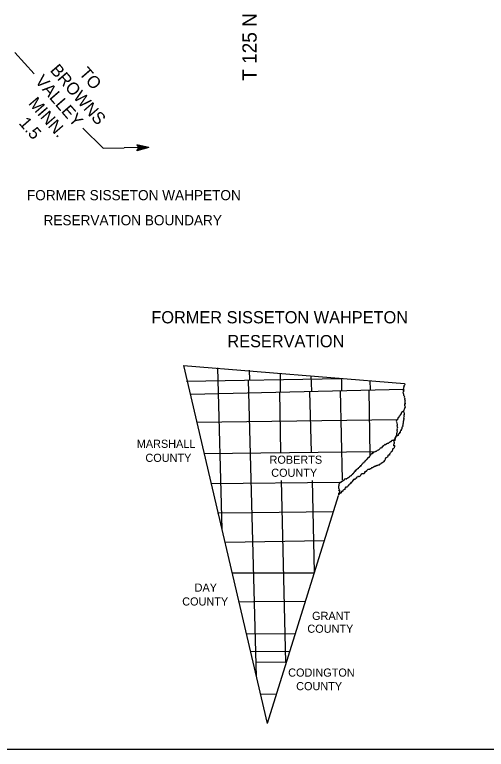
# Model space of a CAD drawing. Extents: x 1989549 to 2353218, y 16533709 to 16909437.
# Drawn here: x 2190084 to 2213262, y 16540397 to 16576542 of the extents above; entities that cross this region are included whole.
import ezdxf

# ---------------------------------------------------------------- set-up
doc = ezdxf.new("R2010")
doc.units = 0
for name, color, linetype in [('L23', 7, 'Continuous'), ('L31', 7, 'Continuous'), ('L37', 7, 'Continuous'), ('L51', 7, 'Continuous')]:
    doc.layers.add(name, color=color, linetype=linetype)

msp = doc.modelspace()

# ---------------------------------------------------------------- linework, layer by layer
at = {"layer": 'L23'}
msp.add_line((2076612, 16540397), (2350579, 16540397), dxfattribs=at)
at = {"layer": 'L31'}
for p, q in [((2198375, 16559280), (2209241, 16558389)), ((2198375, 16559280), (2202492, 16541672)), ((2200058, 16559172), (2200258, 16551230)), ((2201600, 16559047), (2201616, 16558580)), ((2198533, 16558514), (2206141, 16558647)), ((2203125, 16558889), (2203133, 16557955)), ((2204633, 16558764), (2204666, 16558030)), ((2206150, 16558647), (2206141, 16558064)), ((2201566, 16558564), (2201950, 16543964)), ((2207541, 16558530), (2207558, 16558097)), ((2198716, 16557872), (2209200, 16558122)), ((2203091, 16557980), (2203141, 16555014)), ((2204575, 16558005), (2204658, 16555014)), ((2206083, 16558047), (2206183, 16553656)), ((2207483, 16558064), (2207541, 16554889)), ((2199041, 16556497), (2208858, 16556622)), ((2199383, 16554955), (2207800, 16555056)), ((2199717, 16553480), (2206066, 16553547)), ((2203183, 16553622), (2203400, 16544689)), ((2204708, 16553630), (2204808, 16549106)), ((2205983, 16552864), (2202492, 16541664)), ((2201742, 16552055), (2205750, 16552097)), ((2200058, 16552039), (2201742, 16552055)), ((2200425, 16550589), (2205317, 16550664)), ((2200750, 16549080), (2204808, 16549081)), ((2201100, 16547655), (2201817, 16547664)), ((2201875, 16547664), (2204383, 16547689)), ((2201467, 16546080), (2203883, 16546089)), ((2201667, 16545206), (2203608, 16545222)), ((2201925, 16544689), (2203442, 16544697)), ((2202142, 16543131), (2202950, 16543106))]:
    msp.add_line(p, q, dxfattribs=at)
for points in [[(2209241, 16558389), (2209233, 16558297), (2209216, 16558281), (2209225, 16558256), (2209200, 16558247), (2209216, 16558231), (2209200, 16558222), (2209208, 16558189), (2209183, 16558139), (2209200, 16558114), (2209191, 16558056), (2209183, 16558064), (2209200, 16558047), (2209183, 16558047), (2209200, 16558022), (2209175, 16558014), (2209191, 16558006), (2209191, 16557981), (2209175, 16557972), (2209175, 16557922), (2209191, 16557881), (2209191, 16557847), (2209191, 16557814), (2209216, 16557806), (2209241, 16557681), (2209266, 16557639), (2209250, 16557614), (2209266, 16557564), (2209266, 16557447), (2209283, 16557406), (2209258, 16557389), (2209283, 16557389), (2209266, 16557389), (2209266, 16557289), (2209283, 16557272), (2209258, 16557256), (2209275, 16557222), (2209250, 16557222), (2209266, 16557197), (2209250, 16557197), (2209233, 16557114), (2209191, 16557056), (2209200, 16557031), (2209166, 16557022), (2209166, 16556997), (2209150, 16556997), (2209075, 16556922), (2209075, 16556906), (2209050, 16556889), (2209066, 16556889), (2209058, 16556864), (2209033, 16556847), (2209016, 16556831), (2209008, 16556797), (2208983, 16556772), (2208958, 16556772), (2208975, 16556747), (2208916, 16556714), (2208933, 16556689), (2208908, 16556681), (2208908, 16556647), (2208875, 16556606), (2208875, 16556589), (2208841, 16556597), (2208866, 16556581), (2208850, 16556572), (2208850, 16556506), (2208875, 16556381), (2208891, 16556339), (2208866, 16556306), (2208883, 16556297), (2208866, 16556314), (2208883, 16556281), (2208875, 16556139), (2208883, 16556114), (2208866, 16556089), (2208883, 16556072), (2208858, 16556006), (2208866, 16555947), (2208850, 16555922), (2208866, 16555897), (2208841, 16555906), (2208858, 16555889), (2208841, 16555881), (2208850, 16555856), (2208833, 16555839), (2208833, 16555797), (2208808, 16555781), (2208816, 16555772), (2208800, 16555756), (2208816, 16555731), (2208791, 16555731), (2208775, 16555697), (2208791, 16555697), (2208775, 16555681), (2208783, 16555664), (2208758, 16555672)], [(2209208, 16557089), (2209208, 16556972), (2209233, 16556906), (2209216, 16556881), (2209233, 16556864), (2209216, 16556839), (2209216, 16556731), (2209200, 16556714), (2209216, 16556656), (2209191, 16556647), (2209208, 16556647), (2209200, 16556589), (2209183, 16556572), (2209200, 16556547), (2209175, 16556531), (2209183, 16556497), (2209158, 16556397), (2209166, 16556372), (2209150, 16556331), (2209158, 16556297), (2209116, 16556247), (2209116, 16556189), (2209100, 16556139), (2209083, 16556131), (2209091, 16556114), (2209075, 16556131), (2209083, 16556106), (2209050, 16556064), (2209025, 16555997), (2209016, 16555964), (2208983, 16555964), (2209000, 16555956), (2208966, 16555914), (2208933, 16555906), (2208941, 16555872), (2208891, 16555814), (2208808, 16555772), (2208825, 16555772), (2208808, 16555772), (2208825, 16555764), (2208800, 16555739), (2208758, 16555589), (2208733, 16555589), (2208733, 16555447), (2208708, 16555397), (2208716, 16555372), (2208716, 16555356), (2208691, 16555339), (2208716, 16555356), (2208691, 16555189), (2208658, 16555164), (2208658, 16555131), (2208633, 16555114), (2208633, 16555072), (2208600, 16555031), (2208583, 16555039), (2208558, 16554981), (2208516, 16554939), (2208533, 16554931), (2208508, 16554922), (2208500, 16554864), (2208441, 16554864), (2208425, 16554822), (2208358, 16554739), (2208325, 16554731), (2208291, 16554689), (2208300, 16554664), (2208266, 16554606), (2208250, 16554589), (2208233, 16554597), (2208241, 16554572), (2208225, 16554539), (2208208, 16554539), (2208175, 16554506), (2208141, 16554497), (2208116, 16554472), (2208091, 16554472), (2208050, 16554422), (2208008, 16554414), (2208008, 16554397), (2207975, 16554381), (2207933, 16554381), (2207891, 16554347), (2207858, 16554356), (2207866, 16554347), (2207841, 16554347), (2207816, 16554314), (2207791, 16554331), (2207758, 16554297), (2207700, 16554281), (2207683, 16554247), (2207625, 16554239), (2207591, 16554197), (2207541, 16554206), (2207541, 16554181), (2207500, 16554172), (2207350, 16554047)], [(2208758, 16555672), (2208741, 16555639), (2208741, 16555614), (2208591, 16555564), (2208575, 16555531), (2208516, 16555522), (2208525, 16555514), (2208466, 16555472), (2208425, 16555439), (2208400, 16555447), (2208383, 16555439), (2208383, 16555422), (2208350, 16555422), (2208341, 16555406), (2208325, 16555406), (2208325, 16555381), (2208283, 16555389), (2208191, 16555322), (2208175, 16555322), (2208191, 16555314), (2208150, 16555281), (2208141, 16555272), (2208075, 16555206), (2208050, 16555206), (2207958, 16555114), (2207941, 16555122), (2207850, 16555056), (2207833, 16555056), (2207808, 16555056), (2207816, 16555039), (2207750, 16555022), (2207683, 16554972), (2207658, 16554972), (2207675, 16554956), (2207625, 16554931), (2207566, 16554872), (2207533, 16554814), (2207508, 16554814), (2207525, 16554797), (2207508, 16554806), (2207500, 16554756), (2207458, 16554764), (2207450, 16554722), (2207416, 16554714), (2207408, 16554706), (2207425, 16554689), (2207375, 16554647), (2207358, 16554639), (2207325, 16554589), (2207291, 16554581), (2207300, 16554564), (2207275, 16554556), (2207275, 16554522), (2207241, 16554531), (2207241, 16554506), (2207208, 16554472), (2207191, 16554472), (2207166, 16554414), (2207133, 16554414), (2207108, 16554356), (2207066, 16554339), (2207091, 16554347), (2207066, 16554314), (2207033, 16554297), (2207033, 16554272), (2206975, 16554239), (2206958, 16554206), (2206941, 16554214), (2206966, 16554206), (2206933, 16554197), (2206891, 16554164), (2206875, 16554156), (2206866, 16554131), (2206833, 16554131), (2206850, 16554122), (2206833, 16554131), (2206841, 16554114), (2206816, 16554072), (2206791, 16554081), (2206816, 16554072), (2206783, 16554064), (2206775, 16554031), (2206750, 16554031), (2206766, 16554031), (2206741, 16553989), (2206725, 16553989), (2206725, 16553956), (2206691, 16553947), (2206700, 16553931), (2206650, 16553897), (2206625, 16553872), (2206625, 16553856), (2206600, 16553864), (2206600, 16553839), (2206575, 16553839), (2206525, 16553797), (2206500, 16553756)], [(2207350, 16554047), (2207316, 16554064), (2207333, 16554056), (2207308, 16554031), (2207266, 16554031), (2207275, 16554014), (2207175, 16553947), (2207150, 16553956), (2207133, 16553931), (2207091, 16553922), (2207091, 16553906), (2206975, 16553814), (2206950, 16553822), (2206941, 16553797), (2206883, 16553764), (2206891, 16553747), (2206841, 16553722), (2206825, 16553689), (2206783, 16553664), (2206783, 16553681), (2206675, 16553581), (2206650, 16553531), (2206591, 16553514), (2206600, 16553497), (2206583, 16553464), (2206516, 16553422), (2206500, 16553389), (2206466, 16553381), (2206441, 16553306), (2206341, 16553272), (2206350, 16553239), (2206308, 16553239), (2206316, 16553214), (2206266, 16553172), (2206241, 16553172), (2206250, 16553156), (2206208, 16553122), (2206200, 16553089), (2206150, 16553089), (2206150, 16553072), (2206133, 16553072), (2206141, 16553022), (2206066, 16553006), (2206083, 16553006), (2206050, 16552989), (2206058, 16552947), (2206025, 16552956), (2206016, 16552947), (2206033, 16552939)], [(2206500, 16553756), (2206450, 16553747), (2206416, 16553714), (2206366, 16553697), (2206391, 16553689), (2206366, 16553697), (2206266, 16553647), (2206258, 16553631), (2206241, 16553639), (2206233, 16553606), (2206191, 16553606), (2206191, 16553589), (2206166, 16553572), (2206141, 16553589), (2206166, 16553572), (2206141, 16553572), (2206125, 16553531), (2206108, 16553547), (2206083, 16553497), (2206050, 16553506), (2206058, 16553481), (2206033, 16553481), (2206033, 16553456), (2206016, 16553447), (2206016, 16553439), (2206016, 16553206), (2206033, 16553122), (2206016, 16553122), (2206025, 16553131), (2206025, 16553014), (2206000, 16552981), (2206000, 16552939), (2206000, 16552906)]]:
    msp.add_spline(points, degree=3, dxfattribs=at)
at = {"layer": 'L51'}
for p, q in [((2190093, 16574680), (2191034, 16573631)), ((2196675, 16570006), (2195458, 16569989)), ((2196675, 16570006), (2196083, 16570147)), ((2196083, 16570147), (2196183, 16569997)), ((2196675, 16570006), (2196083, 16569839)), ((2196083, 16569839), (2196183, 16569997)), ((2196583, 16569989), (2196117, 16569864)), ((2196608, 16570014), (2196125, 16570122)), ((2196525, 16569997), (2196125, 16569881)), ((2196542, 16570014), (2196133, 16570106)), ((2196450, 16569989), (2196142, 16569914)), ((2196467, 16570014), (2196158, 16570081)), ((2196392, 16569997), (2196158, 16569939)), ((2196283, 16569989), (2196167, 16569956)), ((2196392, 16570022), (2196175, 16570047)), ((2196300, 16570014), (2196192, 16570022)), ((2196225, 16570006), (2196192, 16570014)), ((2196250, 16569989), (2196192, 16569981)), ((2196408, 16570006), (2196250, 16570006)), ((2196358, 16570006), (2196250, 16570006))]:
    msp.add_line(p, q, dxfattribs=at)
msp.add_lwpolyline([(2193433, 16570956), (2194425, 16569972), (2195458, 16569989)], dxfattribs=at)

# ---------------------------------------------------------------- texts
at = {"layer": 'L31'}
for s, height, p in [('FORMER SISSETON WAHPETON', 599.99, (2196800, 16561355)), ('RESERVATION', 599.99, (2200537, 16560180)), ('MARSHALL', 400, (2196083, 16555230)), ('COUNTY', 400, (2196508, 16554539)), ('ROBERTS', 400, (2202608, 16554447)), ('COUNTY', 400, (2202691, 16553805)), ('DAY', 400, (2198925, 16548155)), ('COUNTY', 400, (2198317, 16547472)), ('GRANT', 400, (2204700, 16546764)), ('COUNTY', 400, (2204467, 16546131)), ('CODINGTON', 400, (2203525, 16543972)), ('COUNTY', 400, (2203917, 16543306))]:
    msp.add_text(s, height=height, rotation=0.0011, dxfattribs=at).set_placement(p)
at = {"layer": 'L37'}
for s, p in [('FORMER SISSETON WAHPETON', (2190684, 16567414)), ('RESERVATION BOUNDARY', (2191501, 16566181))]:
    msp.add_text(s, height=499.99, rotation=359.9999, dxfattribs=at).set_placement(p)
at = {"layer": 'L51'}
for s, height, rotation, p in [('T 125 N', 700, 90.0001, (2201975, 16573289)), ('BROWNS', 600, 311.0021, (2191792, 16573789)), ('TO ', 600, 311.0021, (2193217, 16573639)), ('VALLEY', 600, 311.0021, (2191050, 16573256)), ('MINN.', 600, 311.0021, (2190725, 16572164)), ('1.5', 600, 311.0021, (2190259, 16571189))]:
    msp.add_text(s, height=height, rotation=rotation, dxfattribs=at).set_placement(p)

doc.saveas('drawing.dxf')
